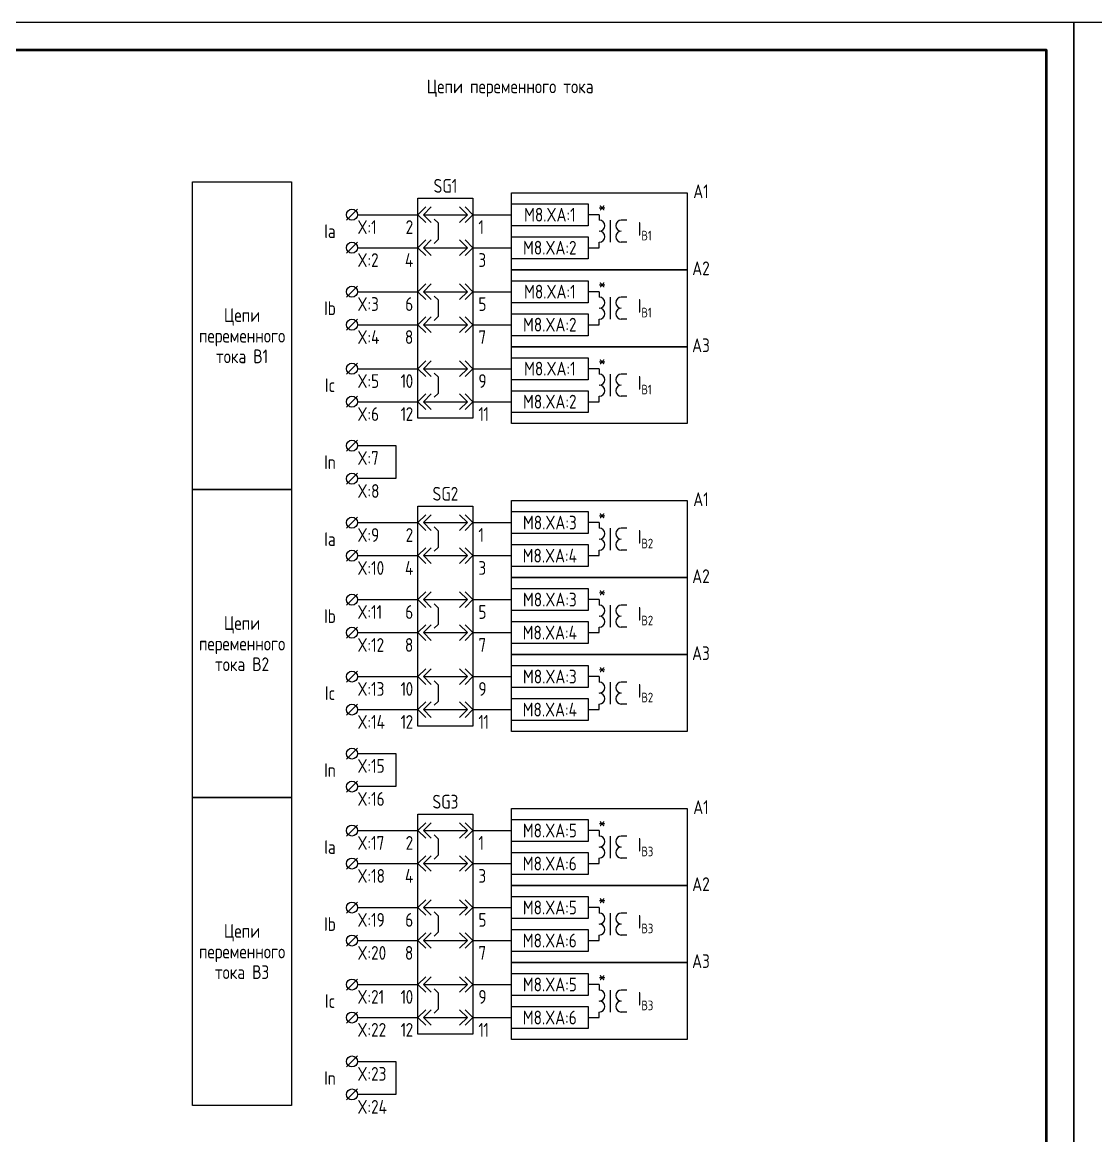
# Model space of a CAD drawing. Header units: millimetres. Extents: x -1043 to 5194, y -96 to 618.
# Drawn here: x 228.7 to 424, y 94.5 to 297 of the extents above; entities that cross this region are included whole.
import ezdxf

# ---------------------------------------------------------------- set-up
doc = ezdxf.new("R2010")
doc.units = ezdxf.units.MM
doc.styles.add('Gost_type_A', font='GOST_A.TTF')

# ---------------------------------------------------------------- blocks, each defined once
blk = doc.blocks.new('Формат_А3')
blk.add_lwpolyline([(-420, 297), (0, 297), (0, 0), (-420, 0)], close=True)
at = {"lineweight": 50}
blk.add_lwpolyline([(-400, 292), (-5, 292), (-5, 5), (-400, 5)], close=True, dxfattribs=at)
blk = doc.blocks.new('БИ_разъем')
for p, q in [((0, 0), (1.41, 1.41)), ((0, 0), (1.41, 1.41)), ((0, 0), (1.41, -1.41)), ((0, 0), (1.41, -1.41)), ((1, 0), (2.41, 1.41)), ((1, 0), (2.41, -1.41)), ((1, 0), (9, 0)), ((9, 0), (7.59, 1.41)), ((9, 0), (7.59, -1.41)), ((10, 0), (8.59, 1.41)), ((10, 0), (8.59, 1.41)), ((10, 0), (8.59, -1.41)), ((10, 0), (8.59, -1.41))]:
    blk.add_line(p, q)
blk = doc.blocks.new('БИ_перемычка')
for p, q in [((2.97, -0.79), (3.67, -1.5)), ((3.67, -1.5), (3.67, -4.5)), ((2.97, -5.21), (3.67, -4.5))]:
    blk.add_line(p, q)

msp = doc.modelspace()

# ---------------------------------------------------------------- linework, layer by layer
for p, q in [((289.68, 263), (287.68, 261)), ((289.68, 262), (300.68, 262)), ((310.68, 262), (317.68, 262)), ((333.68, 262), (331.68, 262)), ((289.68, 257), (287.68, 255)), ((289.68, 256), (300.51, 256)), ((310.84, 256), (317.68, 256)), ((331.68, 256), (333.68, 256)), ((289.68, 249), (287.68, 247)), ((289.68, 248), (300.51, 248)), ((310.84, 248), (317.68, 248)), ((333.68, 248), (331.68, 248)), ((289.68, 243), (287.68, 241)), ((289.68, 242), (300.51, 242)), ((310.84, 242), (317.68, 242)), ((331.68, 242), (333.68, 242)), ((289.68, 235), (287.68, 233)), ((289.68, 234), (300.51, 234)), ((310.84, 234), (317.68, 234)), ((333.68, 234), (331.68, 234)), ((289.68, 229), (287.68, 227)), ((289.68, 228), (300.51, 228)), ((310.84, 228), (317.68, 228)), ((331.68, 228), (333.68, 228)), ((289.68, 221), (287.68, 219)), ((289.68, 220), (296.68, 220)), ((296.68, 220), (296.68, 214)), ((289.68, 215), (287.68, 213)), ((296.68, 214), (289.68, 214)), ((289.68, 207), (287.68, 205)), ((289.68, 206), (300.68, 206)), ((310.68, 206), (317.68, 206)), ((333.68, 206), (331.68, 206)), ((289.68, 201), (287.68, 199)), ((289.68, 200), (300.51, 200)), ((310.84, 200), (317.68, 200)), ((331.68, 200), (333.68, 200)), ((289.68, 193), (287.68, 191)), ((289.68, 192), (300.51, 192)), ((310.84, 192), (317.68, 192)), ((333.68, 192), (331.68, 192)), ((289.68, 187), (287.68, 185)), ((289.68, 186), (300.51, 186)), ((310.84, 186), (317.68, 186)), ((331.68, 186), (333.68, 186)), ((289.68, 179), (287.68, 177)), ((289.68, 178), (300.51, 178)), ((310.84, 178), (317.68, 178)), ((333.68, 178), (331.68, 178)), ((289.68, 173), (287.68, 171)), ((289.68, 172), (300.51, 172)), ((310.84, 172), (317.68, 172)), ((331.68, 172), (333.68, 172)), ((289.68, 165), (287.68, 163)), ((289.68, 164), (296.68, 164)), ((296.68, 164), (296.68, 158)), ((289.68, 159), (287.68, 157)), ((296.68, 158), (289.68, 158)), ((289.68, 151), (287.68, 149)), ((289.68, 150), (300.68, 150)), ((310.68, 150), (317.68, 150)), ((333.68, 150), (331.68, 150)), ((289.68, 145), (287.68, 143)), ((289.68, 144), (300.51, 144)), ((310.84, 144), (317.68, 144)), ((331.68, 144), (333.68, 144)), ((289.68, 137), (287.68, 135)), ((289.68, 136), (300.51, 136)), ((310.84, 136), (317.68, 136)), ((333.68, 136), (331.68, 136)), ((289.68, 131), (287.68, 129)), ((289.68, 130), (300.51, 130)), ((310.84, 130), (317.68, 130)), ((331.68, 130), (333.68, 130)), ((289.68, 123), (287.68, 121)), ((289.68, 122), (300.51, 122)), ((310.84, 122), (317.68, 122)), ((333.68, 122), (331.68, 122)), ((289.68, 117), (287.68, 115)), ((289.68, 116), (300.51, 116)), ((310.84, 116), (317.68, 116)), ((331.68, 116), (333.68, 116)), ((289.68, 109), (287.68, 107)), ((289.68, 108), (296.68, 108)), ((296.68, 108), (296.68, 102)), ((289.68, 103), (287.68, 101)), ((296.68, 102), (289.68, 102))]:
    msp.add_line(p, q)
at = {"ltscale": 4}
for p, q in [((333.68, 262), (333.68, 261)), ((333.68, 261.5), (333.68, 261)), ((335.68, 261), (335.68, 257)), ((335.68, 261), (335.68, 257)), ((338.68, 261), (337.68, 261)), ((338.68, 261), (337.68, 261)), ((333.68, 256), (333.68, 257)), ((338.68, 257), (337.68, 257)), ((338.68, 257), (337.68, 257)), ((333.68, 248), (333.68, 247)), ((333.68, 247.5), (333.68, 247)), ((335.68, 247), (335.68, 243)), ((335.68, 247), (335.68, 243)), ((338.68, 247), (337.68, 247)), ((338.68, 247), (337.68, 247)), ((333.68, 242), (333.68, 243)), ((338.68, 243), (337.68, 243)), ((338.68, 243), (337.68, 243)), ((333.68, 234), (333.68, 233)), ((333.68, 233.5), (333.68, 233)), ((335.68, 233), (335.68, 229)), ((335.68, 233), (335.68, 229)), ((338.68, 233), (337.68, 233)), ((338.68, 233), (337.68, 233)), ((333.68, 228), (333.68, 229)), ((338.68, 229), (337.68, 229)), ((338.68, 229), (337.68, 229)), ((333.68, 206), (333.68, 205)), ((333.68, 205.5), (333.68, 205)), ((335.68, 205), (335.68, 201)), ((335.68, 205), (335.68, 201)), ((338.68, 205), (337.68, 205)), ((338.68, 205), (337.68, 205)), ((333.68, 200), (333.68, 201)), ((338.68, 201), (337.68, 201)), ((338.68, 201), (337.68, 201)), ((333.68, 192), (333.68, 191)), ((333.68, 191.5), (333.68, 191)), ((335.68, 191), (335.68, 187)), ((335.68, 191), (335.68, 187)), ((338.68, 191), (337.68, 191)), ((338.68, 191), (337.68, 191)), ((333.68, 186), (333.68, 187)), ((338.68, 187), (337.68, 187)), ((338.68, 187), (337.68, 187)), ((333.68, 178), (333.68, 177)), ((333.68, 177.5), (333.68, 177)), ((335.68, 177), (335.68, 173)), ((335.68, 177), (335.68, 173)), ((338.68, 177), (337.68, 177)), ((338.68, 177), (337.68, 177)), ((333.68, 172), (333.68, 173)), ((338.68, 173), (337.68, 173)), ((338.68, 173), (337.68, 173)), ((333.68, 150), (333.68, 149)), ((333.68, 149.5), (333.68, 149)), ((335.68, 149), (335.68, 145)), ((335.68, 149), (335.68, 145)), ((338.68, 149), (337.68, 149)), ((338.68, 149), (337.68, 149)), ((333.68, 144), (333.68, 145)), ((338.68, 145), (337.68, 145)), ((338.68, 145), (337.68, 145)), ((333.68, 136), (333.68, 135)), ((333.68, 135.5), (333.68, 135)), ((335.68, 135), (335.68, 131)), ((335.68, 135), (335.68, 131)), ((338.68, 135), (337.68, 135)), ((338.68, 135), (337.68, 135)), ((333.68, 130), (333.68, 131)), ((338.68, 131), (337.68, 131)), ((338.68, 131), (337.68, 131)), ((333.68, 122), (333.68, 121)), ((333.68, 121.5), (333.68, 121)), ((335.68, 121), (335.68, 117)), ((335.68, 121), (335.68, 117)), ((338.68, 121), (337.68, 121)), ((338.68, 121), (337.68, 121)), ((333.68, 116), (333.68, 117)), ((338.68, 117), (337.68, 117)), ((338.68, 117), (337.68, 117))]:
    msp.add_line(p, q, dxfattribs=at)
for points in [[(277.68, 212), (259.68, 212), (259.68, 268), (277.68, 268)], [(317.68, 266), (349.68, 266), (349.68, 252), (317.68, 252)], [(300.68, 265), (310.68, 265), (310.68, 225), (300.68, 225)], [(317.68, 264), (331.68, 264), (331.68, 260), (317.68, 260)], [(317.68, 258), (331.68, 258), (331.68, 254), (317.68, 254)], [(317.68, 252), (349.68, 252), (349.68, 238), (317.68, 238)], [(317.68, 250), (331.68, 250), (331.68, 246), (317.68, 246)], [(317.68, 244), (331.68, 244), (331.68, 240), (317.68, 240)], [(317.68, 238), (349.68, 238), (349.68, 224), (317.68, 224)], [(317.68, 236), (331.68, 236), (331.68, 232), (317.68, 232)], [(317.68, 230), (331.68, 230), (331.68, 226), (317.68, 226)], [(277.68, 156), (259.68, 156), (259.68, 212), (277.68, 212)], [(300.68, 209), (310.68, 209), (310.68, 169), (300.68, 169)], [(317.68, 210), (349.68, 210), (349.68, 196), (317.68, 196)], [(317.68, 208), (331.68, 208), (331.68, 204), (317.68, 204)], [(317.68, 202), (331.68, 202), (331.68, 198), (317.68, 198)], [(317.68, 196), (349.68, 196), (349.68, 182), (317.68, 182)], [(317.68, 194), (331.68, 194), (331.68, 190), (317.68, 190)], [(317.68, 188), (331.68, 188), (331.68, 184), (317.68, 184)], [(317.68, 182), (349.68, 182), (349.68, 168), (317.68, 168)], [(317.68, 180), (331.68, 180), (331.68, 176), (317.68, 176)], [(317.68, 174), (331.68, 174), (331.68, 170), (317.68, 170)], [(277.68, 100), (259.68, 100), (259.68, 156), (277.68, 156)], [(317.68, 154), (349.68, 154), (349.68, 140), (317.68, 140)], [(300.68, 153), (310.68, 153), (310.68, 113), (300.68, 113)], [(317.68, 152), (331.68, 152), (331.68, 148), (317.68, 148)], [(317.68, 146), (331.68, 146), (331.68, 142), (317.68, 142)], [(317.68, 140), (349.68, 140), (349.68, 126), (317.68, 126)], [(317.68, 138), (331.68, 138), (331.68, 134), (317.68, 134)], [(317.68, 132), (331.68, 132), (331.68, 128), (317.68, 128)], [(317.68, 126), (349.68, 126), (349.68, 112), (317.68, 112)], [(317.68, 124), (331.68, 124), (331.68, 120), (317.68, 120)], [(317.68, 118), (331.68, 118), (331.68, 114), (317.68, 114)]]:
    msp.add_lwpolyline(points, close=True)
for centre in [(288.68, 262), (288.68, 256), (288.68, 248), (288.68, 242), (288.68, 234), (288.68, 228), (288.68, 220), (288.68, 214), (288.68, 206), (288.68, 200), (288.68, 192), (288.68, 186), (288.68, 178), (288.68, 172), (288.68, 164), (288.68, 158), (288.68, 150), (288.68, 144), (288.68, 136), (288.68, 130), (288.68, 122), (288.68, 116), (288.68, 108), (288.68, 102)]:
    msp.add_circle(centre, 1)
for centre, start, end in [((333.68, 260), 270, 90), ((333.68, 260), 270, 90), ((337.68, 260), 90, 270), ((337.68, 260), 90, 270), ((333.68, 258), 270, 90), ((333.68, 258), 270, 90), ((337.68, 258), 90, 270), ((337.68, 258), 90, 270), ((333.68, 246), 270, 90), ((333.68, 246), 270, 90), ((337.68, 246), 90, 270), ((337.68, 246), 90, 270), ((333.68, 244), 270, 90), ((333.68, 244), 270, 90), ((337.68, 244), 90, 270), ((337.68, 244), 90, 270), ((333.68, 232), 270, 90), ((333.68, 232), 270, 90), ((337.68, 232), 90, 270), ((337.68, 232), 90, 270), ((333.68, 230), 270, 90), ((333.68, 230), 270, 90), ((337.68, 230), 90, 270), ((337.68, 230), 90, 270), ((333.68, 204), 270, 90), ((333.68, 204), 270, 90), ((337.68, 204), 90, 270), ((337.68, 204), 90, 270), ((333.68, 202), 270, 90), ((333.68, 202), 270, 90), ((337.68, 202), 90, 270), ((337.68, 202), 90, 270), ((333.68, 190), 270, 90), ((333.68, 190), 270, 90), ((337.68, 190), 90, 270), ((337.68, 190), 90, 270), ((333.68, 188), 270, 90), ((333.68, 188), 270, 90), ((337.68, 188), 90, 270), ((337.68, 188), 90, 270), ((333.68, 176), 270, 90), ((333.68, 176), 270, 90), ((337.68, 176), 90, 270), ((337.68, 176), 90, 270), ((333.68, 174), 270, 90), ((333.68, 174), 270, 90), ((337.68, 174), 90, 270), ((337.68, 174), 90, 270), ((333.68, 148), 270, 90), ((333.68, 148), 270, 90), ((337.68, 148), 90, 270), ((337.68, 148), 90, 270), ((333.68, 146), 270, 90), ((333.68, 146), 270, 90), ((337.68, 146), 90, 270), ((337.68, 146), 90, 270), ((333.68, 134), 270, 90), ((333.68, 134), 270, 90), ((337.68, 134), 90, 270), ((337.68, 134), 90, 270), ((333.68, 132), 270, 90), ((333.68, 132), 270, 90), ((337.68, 132), 90, 270), ((337.68, 132), 90, 270), ((333.68, 120), 270, 90), ((333.68, 120), 270, 90), ((337.68, 120), 90, 270), ((337.68, 120), 90, 270), ((333.68, 118), 270, 90), ((333.68, 118), 270, 90), ((337.68, 118), 90, 270), ((337.68, 118), 90, 270)]:
    msp.add_arc(centre, 1, start, end, dxfattribs=at)

# ---------------------------------------------------------------- block references
for name, p in [('Формат_А3', (420, 0)), ('Формат_А3', (840, 0)), ('БИ_разъем', (300.68, 262)), ('БИ_перемычка', (300.68, 262)), ('БИ_разъем', (300.68, 256)), ('БИ_разъем', (300.68, 248)), ('БИ_перемычка', (300.68, 248)), ('БИ_разъем', (300.68, 242)), ('БИ_разъем', (300.68, 234)), ('БИ_перемычка', (300.68, 234)), ('БИ_разъем', (300.68, 228)), ('БИ_разъем', (300.68, 206)), ('БИ_перемычка', (300.68, 206)), ('БИ_разъем', (300.68, 200)), ('БИ_разъем', (300.68, 192)), ('БИ_перемычка', (300.68, 192)), ('БИ_разъем', (300.68, 186)), ('БИ_разъем', (300.68, 178)), ('БИ_перемычка', (300.68, 178)), ('БИ_разъем', (300.68, 172)), ('БИ_разъем', (300.68, 150)), ('БИ_перемычка', (300.68, 150)), ('БИ_разъем', (300.68, 144)), ('БИ_разъем', (300.68, 136)), ('БИ_перемычка', (300.68, 136)), ('БИ_разъем', (300.68, 130)), ('БИ_разъем', (300.68, 122)), ('БИ_перемычка', (300.68, 122)), ('БИ_разъем', (300.68, 116))]:
    msp.add_blockref(name, p)

# ---------------------------------------------------------------- texts
at = {"char_height": 2.5, "line_spacing_factor": 0.9, "style": 'Gost_type_A'}
for s, insert, width, attachment_point in [('Цепи переменного тока', (317.46, 285), 162.4278, 5), ('SG1', (305.68, 266), 10, 8), ('A1', (352.18, 265), 35, 8), ('Ia', (284.68, 259), 6, 5), ('X:1', (289.68, 261), 10, 1), ('{\\T0.9;2}', (299.68, 261), 5, 3), ('{\\T0.9;1}', (311.68, 261), 5, 1), ('X:2', (289.68, 255), 10, 1), ('{\\T0.9;4}', (299.68, 255), 5, 3), ('{\\T0.9;3}', (311.68, 255), 5, 1), ('A2', (352.18, 251), 35, 8), ('Ib', (284.68, 245), 6, 5), ('X:3', (289.68, 247), 10, 1), ('{\\T0.9;6}', (299.68, 247), 5, 3), ('{\\T0.9;5}', (311.68, 247), 5, 1), ('Цепи переменного тока В1', (268.68, 240), 18, 5), ('X:4', (289.68, 241), 10, 1), ('{\\T0.9;8}', (299.68, 241), 5, 3), ('{\\T0.9;7}', (311.68, 241), 5, 1), ('A3', (352.18, 237), 35, 8), ('X:5', (289.68, 233), 10, 1), ('{\\T0.9;10}', (299.68, 233), 5, 3), ('{\\T0.9;9}', (311.68, 233), 5, 1), ('Ic', (284.68, 231), 6, 5), ('X:6', (289.68, 227), 10, 1), ('{\\T0.9;12}', (299.68, 227), 5, 3), ('{\\T0.9;11}', (311.68, 227), 5, 1), ('X:7', (289.68, 219), 10, 1), ('In', (284.68, 217), 6, 5), ('X:8', (289.68, 213), 10, 1), ('SG2', (305.68, 210), 10, 8), ('A1', (352.18, 209), 35, 8), ('X:9', (289.68, 205), 10, 1), ('{\\T0.9;2}', (299.68, 205), 5, 3), ('{\\T0.9;1}', (311.68, 205), 5, 1), ('Ia', (284.68, 203), 6, 5), ('X:10', (289.68, 199), 10, 1), ('{\\T0.9;4}', (299.68, 199), 5, 3), ('{\\T0.9;3}', (311.68, 199), 5, 1), ('A2', (352.18, 195), 35, 8), ('X:11', (289.68, 191), 10, 1), ('{\\T0.9;6}', (299.68, 191), 5, 3), ('{\\T0.9;5}', (311.68, 191), 5, 1), ('Цепи переменного тока В2', (268.68, 184), 18, 5), ('Ib', (284.68, 189), 6, 5), ('X:12', (289.68, 185), 10, 1), ('{\\T0.9;8}', (299.68, 185), 5, 3), ('{\\T0.9;7}', (311.68, 185), 5, 1), ('A3', (352.18, 181), 35, 8), ('Ic', (284.68, 175), 6, 5), ('X:13', (289.68, 177), 10, 1), ('{\\T0.9;10}', (299.68, 177), 5, 3), ('{\\T0.9;9}', (311.68, 177), 5, 1), ('X:14', (289.68, 171), 10, 1), ('{\\T0.9;12}', (299.68, 171), 5, 3), ('{\\T0.9;11}', (311.68, 171), 5, 1), ('In', (284.68, 161), 6, 5), ('X:15', (289.68, 163), 10, 1), ('X:16', (289.68, 157), 10, 1), ('SG3', (305.68, 154), 10, 8), ('A1', (352.18, 153), 35, 8), ('Ia', (284.68, 147), 6, 5), ('X:17', (289.68, 149), 10, 1), ('{\\T0.9;2}', (299.68, 149), 5, 3), ('{\\T0.9;1}', (311.68, 149), 5, 1), ('X:18', (289.68, 143), 10, 1), ('{\\T0.9;4}', (299.68, 143), 5, 3), ('{\\T0.9;3}', (311.68, 143), 5, 1), ('A2', (352.18, 139), 35, 8), ('Ib', (284.68, 133), 6, 5), ('X:19', (289.68, 135), 10, 1), ('{\\T0.9;6}', (299.68, 135), 5, 3), ('{\\T0.9;5}', (311.68, 135), 5, 1), ('Цепи переменного тока В3', (268.68, 128), 18, 5), ('X:20', (289.68, 129), 10, 1), ('{\\T0.9;8}', (299.68, 129), 5, 3), ('{\\T0.9;7}', (311.68, 129), 5, 1), ('A3', (352.18, 125), 35, 8), ('Ic', (284.68, 119), 6, 5), ('X:21', (289.68, 121), 10, 1), ('{\\T0.9;10}', (299.68, 121), 5, 3), ('{\\T0.9;9}', (311.68, 121), 5, 1), ('X:22', (289.68, 115), 10, 1), ('{\\T0.9;12}', (299.68, 115), 5, 3), ('{\\T0.9;11}', (311.68, 115), 5, 1), ('In', (284.68, 105), 6, 5), ('X:23', (289.68, 107), 10, 1), ('X:24', (289.68, 101), 10, 1)]:
    msp.add_mtext(s, dxfattribs=dict(at, insert=insert, width=width, attachment_point=attachment_point))
at = {"char_height": 2.5, "style": 'Gost_type_A'}
for s, insert, width, attachment_point in [('M8.XA:1', (324.68, 262), 14, 5), ('*', (334.18, 263.5), 3, 5), ('\\A1;I{\\H0.7x;\\S^ В1;}', (340.68, 259), 8, 4), ('M8.XA:2', (324.67, 256), 14.018, 5), ('M8.XA:1', (324.68, 248), 14, 5), ('*', (334.18, 249.5), 3, 5), ('\\A1;I{\\H0.7x;\\S^ В1;}', (340.68, 245), 8, 4), ('M8.XA:2', (324.67, 242), 14.018, 5), ('M8.XA:1', (324.68, 234), 14, 5), ('*', (334.18, 235.5), 3, 5), ('\\A1;I{\\H0.7x;\\S^ В1;}', (340.68, 231), 8, 4), ('M8.XA:2', (324.67, 228), 14.018, 5), ('M8.XA:3', (324.68, 206), 14, 5), ('*', (334.18, 207.5), 3, 5), ('\\A1;I{\\H0.7x;\\S^ В2;}', (340.68, 203), 8, 4), ('M8.XA:4', (324.67, 199.99), 14.018, 5), ('M8.XA:3', (324.68, 192), 14, 5), ('*', (334.18, 193.5), 3, 5), ('\\A1;I{\\H0.7x;\\S^ В2;}', (340.68, 189), 8, 4), ('M8.XA:4', (324.67, 185.99), 14.018, 5), ('M8.XA:3', (324.68, 178), 14, 5), ('*', (334.18, 179.5), 3, 5), ('\\A1;I{\\H0.7x;\\S^ В2;}', (340.68, 175), 8, 4), ('M8.XA:4', (324.67, 171.99), 14.018, 5), ('M8.XA:5', (324.68, 150), 14, 5), ('*', (334.18, 151.5), 3, 5), ('\\A1;I{\\H0.7x;\\S^ В3;}', (340.68, 147), 8, 4), ('M8.XA:6', (324.67, 143.99), 14.018, 5), ('*', (334.18, 137.5), 3, 5), ('M8.XA:5', (324.68, 136), 14, 5), ('\\A1;I{\\H0.7x;\\S^ В3;}', (340.68, 133), 8, 4), ('M8.XA:6', (324.67, 129.99), 14.018, 5), ('*', (334.18, 123.5), 3, 5), ('M8.XA:5', (324.68, 122), 14, 5), ('\\A1;I{\\H0.7x;\\S^ В3;}', (340.68, 119), 8, 4), ('M8.XA:6', (324.67, 115.99), 14.018, 5)]:
    msp.add_mtext(s, dxfattribs=dict(at, insert=insert, width=width, attachment_point=attachment_point))

doc.saveas('drawing.dxf')
